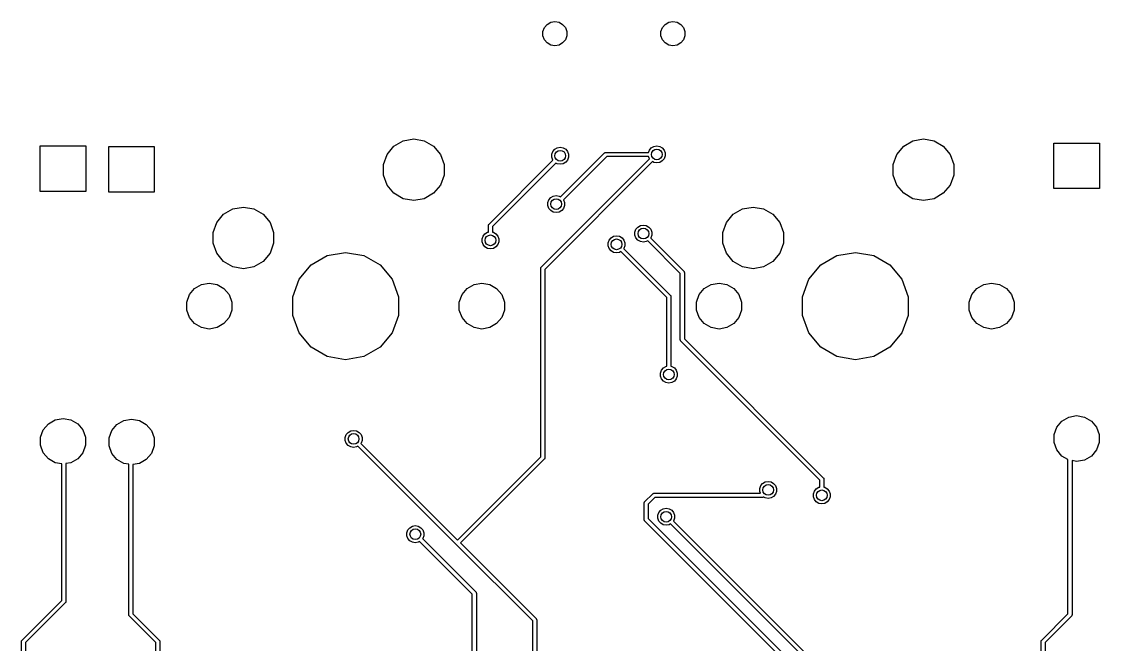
# Model space of a CAD drawing. Extents: x 16 to 275, y -108 to -11.
# Drawn here: x 123.92 to 164.1, y -34.61 to -11.4 of the extents above; entities that cross this region are included whole.
import ezdxf

# ---------------------------------------------------------------- set-up
doc = ezdxf.new("R2010")
doc.units = 0
doc.header["$MEASUREMENT"] = 0
doc.layers.add('BLACK', color=7, linetype='CONTINUOUS')

msp = doc.modelspace()

# ---------------------------------------------------------------- linework, layer by layer
at = {"layer": 'Black'}
for p, q in [((143.356, -11.7725), (143.41, -11.6253)), ((143.41, -11.6253), (143.51, -11.5052)), ((143.51, -11.5052), (143.646, -11.4268)), ((143.646, -11.4268), (143.8, -11.3996)), ((143.8, -11.3996), (143.955, -11.4268)), ((143.955, -11.4268), (144.09, -11.5052)), ((144.09, -11.5052), (144.191, -11.6253)), ((144.191, -11.6253), (144.245, -11.7725)), ((147.755, -11.7725), (147.809, -11.6253)), ((147.809, -11.6253), (147.91, -11.5052)), ((147.91, -11.5052), (148.045, -11.4268)), ((148.045, -11.4268), (148.2, -11.3996)), ((148.2, -11.3996), (148.354, -11.4268)), ((148.354, -11.4268), (148.49, -11.5052)), ((148.49, -11.5052), (148.59, -11.6253)), ((148.59, -11.6253), (148.644, -11.7725)), ((143.356, -11.9293), (143.356, -11.7725)), ((143.41, -12.0765), (143.356, -11.9293)), ((144.245, -11.9293), (144.191, -12.0765)), ((144.245, -11.7725), (144.245, -11.9293)), ((147.755, -11.9293), (147.755, -11.7725)), ((147.809, -12.0765), (147.755, -11.9293)), ((148.644, -11.9293), (148.59, -12.0765)), ((148.644, -11.7725), (148.644, -11.9293)), ((143.51, -12.1966), (143.41, -12.0765)), ((143.646, -12.275), (143.51, -12.1966)), ((143.8, -12.3022), (143.646, -12.275)), ((143.955, -12.275), (143.8, -12.3022)), ((144.09, -12.1966), (143.955, -12.275)), ((144.191, -12.0765), (144.09, -12.1966)), ((147.91, -12.1966), (147.809, -12.0765)), ((148.045, -12.275), (147.91, -12.1966)), ((148.2, -12.3022), (148.045, -12.275)), ((148.354, -12.275), (148.2, -12.3022)), ((148.49, -12.1966), (148.354, -12.275)), ((148.59, -12.0765), (148.49, -12.1966)), ((124.623, -17.7251), (124.623, -16.0259)), ((124.623, -16.0259), (126.322, -16.0259)), ((126.322, -16.0259), (126.322, -17.7251)), ((127.173, -17.7501), (127.173, -16.0509)), ((127.173, -16.0509), (128.872, -16.0509)), ((128.872, -16.0509), (128.872, -17.7501)), ((137.546, -16.3463), (137.802, -16.0411)), ((137.802, -16.0411), (138.148, -15.8418)), ((138.148, -15.8418), (138.54, -15.7726)), ((138.54, -15.7726), (138.932, -15.8418)), ((138.932, -15.8418), (139.278, -16.0411)), ((139.278, -16.0411), (139.534, -16.3463)), ((147.395, -16.1059), (147.491, -16.0505)), ((147.491, -16.0505), (147.6, -16.0313)), ((147.6, -16.0313), (147.709, -16.0505)), ((147.709, -16.0505), (147.805, -16.1059)), ((156.546, -16.3463), (156.802, -16.0411)), ((156.802, -16.0411), (157.148, -15.8418)), ((157.148, -15.8418), (157.54, -15.7726)), ((157.54, -15.7726), (157.932, -15.8418)), ((157.932, -15.8418), (158.278, -16.0411)), ((158.278, -16.0411), (158.534, -16.3463)), ((162.398, -17.6251), (162.398, -15.9259)), ((162.398, -15.9259), (164.097, -15.9259)), ((164.097, -15.9259), (164.097, -17.6251)), ((137.41, -16.7208), (137.546, -16.3463)), ((139.534, -16.3463), (139.67, -16.7208)), ((143.686, -16.3447), (143.724, -16.2406)), ((143.686, -16.4553), (143.686, -16.3447)), ((143.724, -16.5594), (143.686, -16.4553)), ((143.724, -16.2406), (143.795, -16.1559)), ((143.795, -16.1559), (143.891, -16.1005)), ((143.891, -16.1005), (144, -16.0813)), ((144, -16.0813), (144.109, -16.1005)), ((144.011, -17.9308), (145.646, -16.2961)), ((144.109, -16.1005), (144.205, -16.1559)), ((145.732, -16.4262), (144.122, -18.0358)), ((144.205, -16.1559), (144.276, -16.2406)), ((144.276, -16.2406), (144.314, -16.3447)), ((144.314, -16.4553), (144.276, -16.5594)), ((144.314, -16.3447), (144.314, -16.4553)), ((145.646, -16.2961), (145.649, -16.2942)), ((145.649, -16.2942), (145.651, -16.2916)), ((145.651, -16.2916), (145.66, -16.2866)), ((145.66, -16.2866), (145.668, -16.2809)), ((145.668, -16.2809), (145.671, -16.2801)), ((145.671, -16.2801), (145.674, -16.2784)), ((145.674, -16.2784), (145.684, -16.2767)), ((145.684, -16.2767), (145.693, -16.2741)), ((145.693, -16.2741), (145.697, -16.2744)), ((145.697, -16.2744), (145.7, -16.2738)), ((145.7, -16.2738), (147.294, -16.2738)), ((147.294, -16.4262), (145.732, -16.4262)), ((147.294, -16.2738), (147.324, -16.1906)), ((147.324, -16.5094), (147.294, -16.4262)), ((147.324, -16.1906), (147.395, -16.1059)), ((147.805, -16.1059), (147.876, -16.1906)), ((147.876, -16.1906), (147.914, -16.2947)), ((147.914, -16.4053), (147.876, -16.5094)), ((147.914, -16.2947), (147.914, -16.4053)), ((156.41, -16.7208), (156.546, -16.3463)), ((158.534, -16.3463), (158.67, -16.7208)), ((137.41, -17.1192), (137.41, -16.7208)), ((139.67, -16.7208), (139.67, -17.1192)), ((141.346, -18.9461), (143.728, -16.5642)), ((143.839, -16.6692), (141.476, -19.0316)), ((143.296, -20.5461), (147.328, -16.5142)), ((147.439, -16.6192), (143.426, -20.6316)), ((143.728, -16.5642), (143.724, -16.5594)), ((143.891, -16.6995), (143.839, -16.6692)), ((144, -16.7187), (143.891, -16.6995)), ((144.109, -16.6995), (144, -16.7187)), ((144.205, -16.6441), (144.109, -16.6995)), ((144.276, -16.5594), (144.205, -16.6441)), ((147.328, -16.5142), (147.324, -16.5094)), ((147.491, -16.6495), (147.439, -16.6192)), ((147.6, -16.6687), (147.491, -16.6495)), ((147.709, -16.6495), (147.6, -16.6687)), ((147.805, -16.5941), (147.709, -16.6495)), ((147.876, -16.5094), (147.805, -16.5941)), ((156.41, -17.1192), (156.41, -16.7208)), ((158.67, -16.7208), (158.67, -17.1192)), ((137.546, -17.4937), (137.41, -17.1192)), ((139.67, -17.1192), (139.534, -17.4937)), ((156.546, -17.4937), (156.41, -17.1192)), ((158.67, -17.1192), (158.534, -17.4937)), ((137.802, -17.7989), (137.546, -17.4937)), ((139.534, -17.4937), (139.278, -17.7989)), ((156.802, -17.7989), (156.546, -17.4937)), ((158.534, -17.4937), (158.278, -17.7989)), ((164.097, -17.6251), (162.398, -17.6251)), ((126.322, -17.7251), (124.623, -17.7251)), ((128.872, -17.7501), (127.173, -17.7501)), ((138.148, -17.9982), (137.802, -17.7989)), ((138.54, -18.0674), (138.148, -17.9982)), ((138.932, -17.9982), (138.54, -18.0674)), ((139.278, -17.7989), (138.932, -17.9982)), ((143.536, -18.1447), (143.574, -18.0406)), ((143.574, -18.0406), (143.645, -17.9559)), ((143.645, -17.9559), (143.741, -17.9005)), ((143.741, -17.9005), (143.85, -17.8813)), ((143.85, -17.8813), (143.959, -17.9005)), ((143.959, -17.9005), (144.011, -17.9308)), ((144.122, -18.0358), (144.126, -18.0406)), ((144.126, -18.0406), (144.164, -18.1447)), ((157.148, -17.9982), (156.802, -17.7989)), ((157.54, -18.0674), (157.148, -17.9982)), ((157.932, -17.9982), (157.54, -18.0674)), ((158.278, -17.7989), (157.932, -17.9982)), ((131.452, -18.5811), (131.798, -18.3818)), ((131.798, -18.3818), (132.19, -18.3126)), ((132.19, -18.3126), (132.582, -18.3818)), ((132.582, -18.3818), (132.928, -18.5811)), ((143.536, -18.2553), (143.536, -18.1447)), ((143.574, -18.3594), (143.536, -18.2553)), ((143.645, -18.4441), (143.574, -18.3594)), ((143.741, -18.4995), (143.645, -18.4441)), ((144.055, -18.4441), (143.959, -18.4995)), ((144.126, -18.3594), (144.055, -18.4441)), ((144.164, -18.2553), (144.126, -18.3594)), ((144.164, -18.1447), (144.164, -18.2553)), ((150.452, -18.5811), (150.798, -18.3818)), ((150.798, -18.3818), (151.19, -18.3126)), ((151.19, -18.3126), (151.582, -18.3818)), ((151.582, -18.3818), (151.928, -18.5811)), ((131.196, -18.8863), (131.452, -18.5811)), ((132.928, -18.5811), (133.184, -18.8863)), ((143.85, -18.5187), (143.741, -18.4995)), ((143.959, -18.4995), (143.85, -18.5187)), ((150.196, -18.8863), (150.452, -18.5811)), ((151.928, -18.5811), (152.184, -18.8863)), ((131.06, -19.2608), (131.196, -18.8863)), ((131.06, -19.6592), (131.06, -19.2608)), ((133.184, -18.8863), (133.32, -19.2608)), ((133.32, -19.2608), (133.32, -19.6592)), ((141.195, -19.3059), (141.291, -19.2505)), ((141.291, -19.2505), (141.324, -19.2447)), ((141.324, -18.9934), (141.327, -18.9837)), ((141.324, -18.9967), (141.324, -18.9934)), ((141.324, -19), (141.324, -18.9967)), ((141.324, -19.2447), (141.324, -19)), ((141.327, -18.9837), (141.328, -18.9739)), ((141.328, -18.9739), (141.33, -18.971)), ((141.33, -18.971), (141.331, -18.9678)), ((141.331, -18.9678), (141.337, -18.9596)), ((141.337, -18.9596), (141.342, -18.951)), ((141.342, -18.951), (141.344, -18.9489)), ((141.344, -18.9489), (141.346, -18.9461)), ((141.476, -19.0316), (141.476, -19.2447)), ((141.476, -19.2447), (141.509, -19.2505)), ((141.509, -19.2505), (141.605, -19.3059)), ((146.786, -19.2447), (146.824, -19.1406)), ((146.786, -19.3553), (146.786, -19.2447)), ((146.824, -19.1406), (146.895, -19.0559)), ((146.895, -19.0559), (146.991, -19.0005)), ((146.991, -19.0005), (147.1, -18.9813)), ((147.1, -18.9813), (147.209, -19.0005)), ((147.209, -19.0005), (147.305, -19.0559)), ((147.305, -19.0559), (147.376, -19.1406)), ((147.376, -19.1406), (147.414, -19.2447)), ((147.414, -19.2447), (147.414, -19.3553)), ((150.06, -19.2608), (150.196, -18.8863)), ((150.06, -19.6592), (150.06, -19.2608)), ((152.184, -18.8863), (152.32, -19.2608)), ((152.32, -19.2608), (152.32, -19.6592)), ((131.196, -20.0337), (131.06, -19.6592)), ((133.32, -19.6592), (133.184, -20.0337)), ((141.086, -19.4947), (141.124, -19.3906)), ((141.086, -19.6053), (141.086, -19.4947)), ((141.124, -19.7094), (141.086, -19.6053)), ((141.124, -19.3906), (141.195, -19.3059)), ((141.605, -19.3059), (141.676, -19.3906)), ((141.676, -19.3906), (141.714, -19.4947)), ((141.714, -19.6053), (141.676, -19.7094)), ((141.714, -19.4947), (141.714, -19.6053)), ((145.786, -19.6447), (145.824, -19.5406)), ((145.786, -19.7553), (145.786, -19.6447)), ((145.824, -19.5406), (145.895, -19.4559)), ((145.895, -19.4559), (145.991, -19.4005)), ((145.991, -19.4005), (146.1, -19.3813)), ((146.1, -19.3813), (146.209, -19.4005)), ((146.209, -19.4005), (146.305, -19.4559)), ((146.305, -19.4559), (146.376, -19.5406)), ((146.376, -19.5406), (146.414, -19.6447)), ((146.414, -19.6447), (146.414, -19.7553)), ((146.824, -19.4594), (146.786, -19.3553)), ((146.895, -19.5441), (146.824, -19.4594)), ((146.991, -19.5995), (146.895, -19.5441)), ((147.1, -19.6187), (146.991, -19.5995)), ((147.209, -19.5995), (147.1, -19.6187)), ((147.261, -19.5692), (147.209, -19.5995)), ((148.474, -20.7816), (147.261, -19.5692)), ((147.376, -19.4594), (147.372, -19.4642)), ((147.372, -19.4642), (148.604, -20.6961)), ((147.414, -19.3553), (147.376, -19.4594)), ((150.196, -20.0337), (150.06, -19.6592)), ((152.32, -19.6592), (152.184, -20.0337)), ((131.452, -20.3389), (131.196, -20.0337)), ((133.184, -20.0337), (132.928, -20.3389)), ((135.315, -20.1192), (136, -19.9985)), ((136, -19.9985), (136.685, -20.1192)), ((141.195, -19.7941), (141.124, -19.7094)), ((141.291, -19.8495), (141.195, -19.7941)), ((141.4, -19.8687), (141.291, -19.8495)), ((141.509, -19.8495), (141.4, -19.8687)), ((141.605, -19.7941), (141.509, -19.8495)), ((141.676, -19.7094), (141.605, -19.7941)), ((145.824, -19.8594), (145.786, -19.7553)), ((145.895, -19.9441), (145.824, -19.8594)), ((145.991, -19.9995), (145.895, -19.9441)), ((146.1, -20.0187), (145.991, -19.9995)), ((146.209, -19.9995), (146.1, -20.0187)), ((146.261, -19.9692), (146.209, -19.9995)), ((147.974, -21.6816), (146.261, -19.9692)), ((146.376, -19.8594), (146.372, -19.8642)), ((146.372, -19.8642), (148.104, -21.5961)), ((146.414, -19.7553), (146.376, -19.8594)), ((150.452, -20.3389), (150.196, -20.0337)), ((152.184, -20.0337), (151.928, -20.3389)), ((154.315, -20.1192), (155, -19.9985)), ((155, -19.9985), (155.685, -20.1192)), ((131.798, -20.5382), (131.452, -20.3389)), ((132.928, -20.3389), (132.582, -20.5382)), ((134.267, -20.9992), (134.713, -20.4667)), ((134.713, -20.4667), (135.315, -20.1192)), ((136.685, -20.1192), (137.287, -20.4667)), ((137.287, -20.4667), (137.733, -20.9992)), ((150.798, -20.5382), (150.452, -20.3389)), ((151.928, -20.3389), (151.582, -20.5382)), ((153.267, -20.9992), (153.713, -20.4667)), ((153.713, -20.4667), (154.315, -20.1192)), ((155.685, -20.1192), (156.287, -20.4667)), ((156.287, -20.4667), (156.733, -20.9992)), ((132.19, -20.6074), (131.798, -20.5382)), ((132.582, -20.5382), (132.19, -20.6074)), ((143.274, -20.5934), (143.277, -20.5837)), ((143.274, -20.5967), (143.274, -20.5934)), ((143.274, -20.6), (143.274, -20.5967)), ((143.274, -27.6184), (143.274, -20.6)), ((143.277, -20.5837), (143.278, -20.5739)), ((143.278, -20.5739), (143.28, -20.571)), ((143.28, -20.571), (143.281, -20.5678)), ((143.281, -20.5678), (143.287, -20.5596)), ((143.287, -20.5596), (143.292, -20.551)), ((143.292, -20.551), (143.294, -20.5489)), ((143.294, -20.5489), (143.296, -20.5461)), ((143.426, -20.6316), (143.426, -27.65)), ((148.474, -23.25), (148.474, -20.7816)), ((148.604, -20.6961), (148.606, -20.6989)), ((148.606, -20.6989), (148.608, -20.701)), ((148.608, -20.701), (148.613, -20.7096)), ((148.613, -20.7096), (148.619, -20.7178)), ((148.619, -20.7178), (148.62, -20.721)), ((148.62, -20.721), (148.622, -20.7239)), ((148.622, -20.7239), (148.623, -20.7337)), ((148.623, -20.7337), (148.626, -20.7434)), ((148.626, -20.7434), (148.626, -20.7467)), ((148.626, -20.7467), (148.626, -20.75)), ((148.626, -20.75), (148.626, -23.2184)), ((151.19, -20.6074), (150.798, -20.5382)), ((151.582, -20.5382), (151.19, -20.6074)), ((130.371, -21.3457), (130.628, -21.1974)), ((130.628, -21.1974), (130.92, -21.1458)), ((130.92, -21.1458), (131.212, -21.1974)), ((131.212, -21.1974), (131.469, -21.3457)), ((134.029, -21.6524), (134.267, -20.9992)), ((137.733, -20.9992), (137.971, -21.6524)), ((140.531, -21.3457), (140.788, -21.1974)), ((140.788, -21.1974), (141.08, -21.1458)), ((141.08, -21.1458), (141.372, -21.1974)), ((141.372, -21.1974), (141.629, -21.3457)), ((149.371, -21.3457), (149.628, -21.1974)), ((149.628, -21.1974), (149.92, -21.1458)), ((149.92, -21.1458), (150.212, -21.1974)), ((150.212, -21.1974), (150.469, -21.3457)), ((153.029, -21.6524), (153.267, -20.9992)), ((156.733, -20.9992), (156.971, -21.6524)), ((159.531, -21.3457), (159.788, -21.1974)), ((159.788, -21.1974), (160.08, -21.1458)), ((160.08, -21.1458), (160.372, -21.1974)), ((160.372, -21.1974), (160.629, -21.3457)), ((130.079, -21.8517), (130.18, -21.5729)), ((130.18, -21.5729), (130.371, -21.3457)), ((131.469, -21.3457), (131.66, -21.5729)), ((131.66, -21.5729), (131.761, -21.8517)), ((134.029, -22.3476), (134.029, -21.6524)), ((137.971, -21.6524), (137.971, -22.3476)), ((140.239, -21.8517), (140.34, -21.5729)), ((140.34, -21.5729), (140.531, -21.3457)), ((141.629, -21.3457), (141.82, -21.5729)), ((141.82, -21.5729), (141.921, -21.8517)), ((147.974, -24.2447), (147.974, -21.6816)), ((148.104, -21.5961), (148.106, -21.5989)), ((148.106, -21.5989), (148.108, -21.601)), ((148.108, -21.601), (148.113, -21.6096)), ((148.113, -21.6096), (148.119, -21.6178)), ((148.119, -21.6178), (148.12, -21.621)), ((148.12, -21.621), (148.122, -21.6239)), ((148.122, -21.6239), (148.123, -21.6337)), ((148.123, -21.6337), (148.126, -21.6434)), ((148.126, -21.6434), (148.126, -21.6467)), ((148.126, -21.6467), (148.126, -21.65)), ((148.126, -21.65), (148.126, -24.2447)), ((149.079, -21.8517), (149.18, -21.5729)), ((149.18, -21.5729), (149.371, -21.3457)), ((150.469, -21.3457), (150.66, -21.5729)), ((150.66, -21.5729), (150.761, -21.8517)), ((153.029, -22.3476), (153.029, -21.6524)), ((156.971, -21.6524), (156.971, -22.3476)), ((159.239, -21.8517), (159.34, -21.5729)), ((159.34, -21.5729), (159.531, -21.3457)), ((160.629, -21.3457), (160.82, -21.5729)), ((160.82, -21.5729), (160.921, -21.8517)), ((130.079, -22.1483), (130.079, -21.8517)), ((131.761, -21.8517), (131.761, -22.1483)), ((140.239, -22.1483), (140.239, -21.8517)), ((141.921, -21.8517), (141.921, -22.1483)), ((149.079, -22.1483), (149.079, -21.8517)), ((150.761, -21.8517), (150.761, -22.1483)), ((159.239, -22.1483), (159.239, -21.8517)), ((160.921, -21.8517), (160.921, -22.1483)), ((130.18, -22.4271), (130.079, -22.1483)), ((130.371, -22.6543), (130.18, -22.4271)), ((131.66, -22.4271), (131.469, -22.6543)), ((131.761, -22.1483), (131.66, -22.4271)), ((134.267, -23.0008), (134.029, -22.3476)), ((137.971, -22.3476), (137.733, -23.0008)), ((140.34, -22.4271), (140.239, -22.1483)), ((140.531, -22.6543), (140.34, -22.4271)), ((141.82, -22.4271), (141.629, -22.6543)), ((141.921, -22.1483), (141.82, -22.4271)), ((149.18, -22.4271), (149.079, -22.1483)), ((149.371, -22.6543), (149.18, -22.4271)), ((150.66, -22.4271), (150.469, -22.6543)), ((150.761, -22.1483), (150.66, -22.4271)), ((153.267, -23.0008), (153.029, -22.3476)), ((156.971, -22.3476), (156.733, -23.0008)), ((159.34, -22.4271), (159.239, -22.1483)), ((159.531, -22.6543), (159.34, -22.4271)), ((160.82, -22.4271), (160.629, -22.6543)), ((160.921, -22.1483), (160.82, -22.4271)), ((130.628, -22.8026), (130.371, -22.6543)), ((130.92, -22.8542), (130.628, -22.8026)), ((131.212, -22.8026), (130.92, -22.8542)), ((131.469, -22.6543), (131.212, -22.8026)), ((140.788, -22.8026), (140.531, -22.6543)), ((141.08, -22.8542), (140.788, -22.8026)), ((141.372, -22.8026), (141.08, -22.8542)), ((141.629, -22.6543), (141.372, -22.8026)), ((149.628, -22.8026), (149.371, -22.6543)), ((149.92, -22.8542), (149.628, -22.8026)), ((150.212, -22.8026), (149.92, -22.8542)), ((150.469, -22.6543), (150.212, -22.8026)), ((159.788, -22.8026), (159.531, -22.6543)), ((160.08, -22.8542), (159.788, -22.8026)), ((160.372, -22.8026), (160.08, -22.8542)), ((160.629, -22.6543), (160.372, -22.8026)), ((134.713, -23.5332), (134.267, -23.0008)), ((137.733, -23.0008), (137.287, -23.5332)), ((148.474, -23.2533), (148.474, -23.25)), ((148.474, -23.2566), (148.474, -23.2533)), ((148.477, -23.2663), (148.474, -23.2566)), ((148.478, -23.2761), (148.477, -23.2663)), ((148.48, -23.279), (148.478, -23.2761)), ((148.481, -23.2822), (148.48, -23.279)), ((148.487, -23.2904), (148.481, -23.2822)), ((148.492, -23.299), (148.487, -23.2904)), ((148.494, -23.3011), (148.492, -23.299)), ((148.626, -23.2184), (153.804, -28.3961)), ((153.713, -23.5332), (153.267, -23.0008)), ((156.733, -23.0008), (156.287, -23.5332)), ((135.315, -23.8808), (134.713, -23.5332)), ((137.287, -23.5332), (136.685, -23.8808)), ((148.496, -23.3039), (148.494, -23.3011)), ((153.674, -28.4816), (148.496, -23.3039)), ((154.315, -23.8808), (153.713, -23.5332)), ((156.287, -23.5332), (155.685, -23.8808)), ((136, -24.0015), (135.315, -23.8808)), ((136.685, -23.8808), (136, -24.0015)), ((155, -24.0015), (154.315, -23.8808)), ((155.685, -23.8808), (155, -24.0015)), ((147.736, -24.4947), (147.774, -24.3906)), ((147.736, -24.6053), (147.736, -24.4947)), ((147.774, -24.3906), (147.845, -24.3059)), ((147.845, -24.3059), (147.941, -24.2505)), ((147.941, -24.2505), (147.974, -24.2447)), ((148.126, -24.2447), (148.159, -24.2505)), ((148.159, -24.2505), (148.255, -24.3059)), ((148.255, -24.3059), (148.326, -24.3906)), ((148.326, -24.3906), (148.364, -24.4947)), ((148.364, -24.4947), (148.364, -24.6053)), ((147.774, -24.7094), (147.736, -24.6053)), ((147.845, -24.7941), (147.774, -24.7094)), ((147.941, -24.8495), (147.845, -24.7941)), ((148.05, -24.8687), (147.941, -24.8495)), ((148.159, -24.8495), (148.05, -24.8687)), ((148.255, -24.7941), (148.159, -24.8495)), ((148.326, -24.7094), (148.255, -24.7941)), ((148.364, -24.6053), (148.326, -24.7094)), ((162.956, -26.1341), (163.247, -26.0826)), ((163.247, -26.0826), (163.539, -26.1341)), ((124.734, -26.6091), (124.924, -26.3822)), ((124.924, -26.3822), (125.181, -26.2341)), ((125.181, -26.2341), (125.472, -26.1826)), ((125.472, -26.1826), (125.764, -26.2341)), ((125.764, -26.2341), (126.021, -26.3822)), ((126.021, -26.3822), (126.211, -26.6091)), ((127.284, -26.6341), (127.474, -26.4072)), ((127.474, -26.4072), (127.731, -26.2591)), ((127.731, -26.2591), (128.022, -26.2076)), ((128.022, -26.2076), (128.314, -26.2591)), ((128.314, -26.2591), (128.571, -26.4072)), ((128.571, -26.4072), (128.761, -26.6341)), ((162.408, -26.7874), (162.509, -26.5091)), ((162.509, -26.5091), (162.699, -26.2822)), ((162.699, -26.2822), (162.956, -26.1341)), ((163.539, -26.1341), (163.796, -26.2822)), ((163.796, -26.2822), (163.986, -26.5091)), ((163.986, -26.5091), (164.087, -26.7874)), ((124.633, -26.8874), (124.734, -26.6091)), ((124.633, -27.1836), (124.633, -26.8874)), ((126.211, -26.6091), (126.312, -26.8874)), ((126.312, -26.8874), (126.312, -27.1836)), ((127.183, -26.9124), (127.284, -26.6341)), ((127.183, -27.2086), (127.183, -26.9124)), ((128.761, -26.6341), (128.862, -26.9124)), ((128.862, -26.9124), (128.862, -27.2086)), ((135.986, -26.8947), (136.024, -26.7906)), ((135.986, -27.0053), (135.986, -26.8947)), ((136.024, -26.7906), (136.095, -26.7059)), ((136.095, -26.7059), (136.191, -26.6505)), ((136.191, -26.6505), (136.3, -26.6313)), ((136.3, -26.6313), (136.409, -26.6505)), ((136.409, -26.6505), (136.505, -26.7059)), ((136.505, -26.7059), (136.576, -26.7906)), ((136.576, -26.7906), (136.614, -26.8947)), ((136.614, -26.8947), (136.614, -27.0053)), ((162.408, -27.0836), (162.408, -26.7874)), ((164.087, -26.7874), (164.087, -27.0836)), ((124.734, -27.462), (124.633, -27.1836)), ((126.312, -27.1836), (126.211, -27.462)), ((127.284, -27.487), (127.183, -27.2086)), ((128.862, -27.2086), (128.761, -27.487)), ((136.024, -27.1094), (135.986, -27.0053)), ((136.095, -27.1941), (136.024, -27.1094)), ((136.191, -27.2495), (136.095, -27.1941)), ((136.3, -27.2687), (136.191, -27.2495)), ((136.409, -27.2495), (136.3, -27.2687)), ((136.461, -27.2192), (136.409, -27.2495)), ((140.121, -30.8789), (136.461, -27.2192)), ((136.576, -27.1094), (136.572, -27.1142)), ((136.572, -27.1142), (140.175, -30.7172)), ((136.614, -27.0053), (136.576, -27.1094)), ((162.509, -27.362), (162.408, -27.0836)), ((164.087, -27.0836), (163.986, -27.362)), ((124.924, -27.6889), (124.734, -27.462)), ((125.181, -27.837), (124.924, -27.6889)), ((126.021, -27.6889), (125.764, -27.837)), ((126.211, -27.462), (126.021, -27.6889)), ((127.474, -27.7139), (127.284, -27.487)), ((127.731, -27.862), (127.474, -27.7139)), ((128.571, -27.7139), (128.314, -27.862)), ((128.761, -27.487), (128.571, -27.7139)), ((140.175, -30.7172), (143.274, -27.6184)), ((143.404, -27.7039), (140.283, -30.825)), ((143.406, -27.7011), (143.404, -27.7039)), ((143.408, -27.699), (143.406, -27.7011)), ((143.413, -27.6904), (143.408, -27.699)), ((143.419, -27.6822), (143.413, -27.6904)), ((143.42, -27.679), (143.419, -27.6822)), ((143.422, -27.6761), (143.42, -27.679)), ((143.423, -27.6663), (143.422, -27.6761)), ((143.426, -27.6566), (143.423, -27.6663)), ((143.426, -27.65), (143.426, -27.6533)), ((143.426, -27.6533), (143.426, -27.6566)), ((162.699, -27.5889), (162.509, -27.362)), ((162.924, -27.7185), (162.699, -27.5889)), ((162.924, -33.4684), (162.924, -27.7185)), ((163.796, -27.5889), (163.539, -27.737)), ((163.986, -27.362), (163.796, -27.5889)), ((125.424, -27.8798), (125.181, -27.837)), ((125.424, -32.9684), (125.424, -27.8798)), ((125.764, -27.837), (125.576, -27.8701)), ((125.576, -27.8701), (125.576, -33)), ((127.924, -27.896), (127.731, -27.862)), ((127.924, -33.5), (127.924, -27.896)), ((128.314, -27.862), (128.076, -27.9039)), ((128.076, -27.9039), (128.076, -33.4684)), ((163.247, -27.7884), (163.076, -27.7582)), ((163.076, -27.7582), (163.076, -33.5)), ((163.539, -27.737), (163.247, -27.7884)), ((153.674, -28.7447), (153.674, -28.4816)), ((153.804, -28.3961), (153.806, -28.3989)), ((153.806, -28.3989), (153.808, -28.401)), ((153.808, -28.401), (153.813, -28.4096)), ((153.813, -28.4096), (153.819, -28.4178)), ((153.819, -28.4178), (153.82, -28.421)), ((153.82, -28.421), (153.822, -28.4239)), ((153.822, -28.4239), (153.823, -28.4337)), ((153.823, -28.4337), (153.826, -28.4434)), ((153.826, -28.4434), (153.826, -28.4467)), ((153.826, -28.4467), (153.826, -28.45)), ((153.826, -28.45), (153.826, -28.7447)), ((151.436, -28.7947), (151.474, -28.6906)), ((151.436, -28.9053), (151.436, -28.7947)), ((151.461, -28.9738), (151.436, -28.9053)), ((151.474, -28.6906), (151.545, -28.6059)), ((151.545, -28.6059), (151.641, -28.5505)), ((151.641, -28.5505), (151.75, -28.5313)), ((151.75, -28.5313), (151.859, -28.5505)), ((151.859, -28.5505), (151.955, -28.6059)), ((151.955, -28.6059), (152.026, -28.6906)), ((152.026, -28.6906), (152.064, -28.7947)), ((152.064, -28.9053), (152.026, -29.0094)), ((152.064, -28.7947), (152.064, -28.9053)), ((153.436, -28.9947), (153.474, -28.8906)), ((153.474, -28.8906), (153.545, -28.8059)), ((153.545, -28.8059), (153.641, -28.7505)), ((153.641, -28.7505), (153.674, -28.7447)), ((153.826, -28.7447), (153.859, -28.7505)), ((153.859, -28.7505), (153.955, -28.8059)), ((153.955, -28.8059), (154.026, -28.8906)), ((154.026, -28.8906), (154.064, -28.9947)), ((147.127, -29.3337), (147.128, -29.3239)), ((147.128, -29.3239), (147.13, -29.321)), ((147.13, -29.321), (147.131, -29.3178)), ((147.131, -29.3178), (147.137, -29.3096)), ((147.137, -29.3096), (147.142, -29.301)), ((147.142, -29.301), (147.144, -29.2989)), ((147.144, -29.2989), (147.146, -29.2961)), ((147.146, -29.2961), (147.446, -28.9961)), ((147.532, -29.1262), (147.276, -29.3816)), ((147.446, -28.9961), (147.449, -28.9942)), ((147.449, -28.9942), (147.451, -28.9916)), ((147.451, -28.9916), (147.46, -28.9866)), ((147.46, -28.9866), (147.468, -28.9809)), ((147.468, -28.9809), (147.471, -28.9801)), ((147.471, -28.9801), (147.474, -28.9784)), ((147.474, -28.9784), (147.484, -28.9767)), ((147.484, -28.9767), (147.493, -28.9741)), ((147.493, -28.9741), (147.497, -28.9744)), ((147.497, -28.9744), (147.5, -28.9738)), ((147.5, -28.9738), (151.461, -28.9738)), ((151.55, -29.1262), (147.532, -29.1262)), ((151.553, -29.1256), (151.55, -29.1262)), ((151.557, -29.1259), (151.553, -29.1256)), ((151.566, -29.1233), (151.557, -29.1259)), ((151.576, -29.1216), (151.566, -29.1233)), ((151.579, -29.1199), (151.576, -29.1216)), ((151.582, -29.1191), (151.579, -29.1199)), ((151.585, -29.1171), (151.582, -29.1191)), ((151.641, -29.1495), (151.585, -29.1171)), ((151.75, -29.1687), (151.641, -29.1495)), ((151.859, -29.1495), (151.75, -29.1687)), ((151.955, -29.0941), (151.859, -29.1495)), ((152.026, -29.0094), (151.955, -29.0941)), ((153.436, -29.1053), (153.436, -28.9947)), ((153.474, -29.2094), (153.436, -29.1053)), ((153.545, -29.2941), (153.474, -29.2094)), ((153.641, -29.3495), (153.545, -29.2941)), ((153.955, -29.2941), (153.859, -29.3495)), ((154.026, -29.2094), (153.955, -29.2941)), ((154.064, -29.1053), (154.026, -29.2094)), ((154.064, -28.9947), (154.064, -29.1053)), ((147.124, -29.3434), (147.127, -29.3337)), ((147.124, -29.3467), (147.124, -29.3434)), ((147.124, -29.35), (147.124, -29.3467)), ((147.124, -29.95), (147.124, -29.35)), ((147.276, -29.3816), (147.276, -29.9184)), ((147.636, -29.7947), (147.674, -29.6906)), ((147.674, -29.6906), (147.745, -29.6059)), ((147.745, -29.6059), (147.841, -29.5505)), ((147.841, -29.5505), (147.95, -29.5313)), ((147.95, -29.5313), (148.059, -29.5505)), ((148.059, -29.5505), (148.155, -29.6059)), ((148.155, -29.6059), (148.226, -29.6906)), ((148.226, -29.6906), (148.264, -29.7947)), ((153.75, -29.3687), (153.641, -29.3495)), ((153.859, -29.3495), (153.75, -29.3687)), ((147.124, -29.9533), (147.124, -29.95)), ((147.124, -29.9566), (147.124, -29.9533)), ((147.127, -29.9663), (147.124, -29.9566)), ((147.128, -29.9761), (147.127, -29.9663)), ((147.13, -29.979), (147.128, -29.9761)), ((147.131, -29.9822), (147.13, -29.979)), ((147.137, -29.9904), (147.131, -29.9822)), ((147.142, -29.999), (147.137, -29.9904)), ((147.144, -30.0011), (147.142, -29.999)), ((147.146, -30.0039), (147.144, -30.0011)), ((152.724, -35.5816), (147.146, -30.0039)), ((147.276, -29.9184), (152.854, -35.4961)), ((147.636, -29.9053), (147.636, -29.7947)), ((147.674, -30.0094), (147.636, -29.9053)), ((147.745, -30.0941), (147.674, -30.0094)), ((147.841, -30.1495), (147.745, -30.0941)), ((148.111, -30.1192), (148.059, -30.1495)), ((153.224, -35.2316), (148.111, -30.1192)), ((148.226, -30.0094), (148.222, -30.0142)), ((148.222, -30.0142), (153.354, -35.1461)), ((148.264, -29.9053), (148.226, -30.0094)), ((148.264, -29.7947), (148.264, -29.9053)), ((138.286, -30.4447), (138.324, -30.3406)), ((138.286, -30.5553), (138.286, -30.4447)), ((138.324, -30.3406), (138.395, -30.2559)), ((138.395, -30.2559), (138.491, -30.2005)), ((138.491, -30.2005), (138.6, -30.1813)), ((138.6, -30.1813), (138.709, -30.2005)), ((138.709, -30.2005), (138.805, -30.2559)), ((138.805, -30.2559), (138.876, -30.3406)), ((138.876, -30.3406), (138.914, -30.4447)), ((138.914, -30.4447), (138.914, -30.5553)), ((147.95, -30.1687), (147.841, -30.1495)), ((148.059, -30.1495), (147.95, -30.1687)), ((138.324, -30.6594), (138.286, -30.5553)), ((138.395, -30.7441), (138.324, -30.6594)), ((138.491, -30.7995), (138.395, -30.7441)), ((138.6, -30.8187), (138.491, -30.7995)), ((138.709, -30.7995), (138.6, -30.8187)), ((138.761, -30.7692), (138.709, -30.7995)), ((140.724, -32.7316), (138.761, -30.7692)), ((138.876, -30.6594), (138.872, -30.6642)), ((138.872, -30.6642), (140.854, -32.6461)), ((138.914, -30.5553), (138.876, -30.6594)), ((142.974, -33.7316), (140.121, -30.8789)), ((140.121, -30.8789), (140.121, -30.8789)), ((140.283, -30.825), (143.104, -33.6461)), ((140.724, -37.3684), (140.724, -32.7316)), ((140.854, -32.6461), (140.856, -32.6489)), ((140.856, -32.6489), (140.858, -32.651)), ((140.858, -32.651), (140.863, -32.6596)), ((140.863, -32.6596), (140.869, -32.6678)), ((140.869, -32.6678), (140.87, -32.671)), ((140.87, -32.671), (140.872, -32.6739)), ((140.872, -32.6739), (140.873, -32.6837)), ((140.873, -32.6837), (140.876, -32.6934)), ((140.876, -32.6934), (140.876, -32.6967)), ((140.876, -32.6967), (140.876, -32.7)), ((140.876, -32.7), (140.876, -37.4)), ((123.946, -34.4461), (125.424, -32.9684)), ((125.554, -33.0539), (124.076, -34.5316)), ((125.556, -33.0511), (125.554, -33.0539)), ((125.558, -33.049), (125.556, -33.0511)), ((125.563, -33.0404), (125.558, -33.049)), ((125.569, -33.0322), (125.563, -33.0404)), ((125.57, -33.029), (125.569, -33.0322)), ((125.572, -33.0261), (125.57, -33.029)), ((125.573, -33.0163), (125.572, -33.0261)), ((125.576, -33.0066), (125.573, -33.0163)), ((125.576, -33), (125.576, -33.0033)), ((125.576, -33.0033), (125.576, -33.0066)), ((127.924, -33.5033), (127.924, -33.5)), ((127.924, -33.5066), (127.924, -33.5033)), ((127.927, -33.5163), (127.924, -33.5066)), ((127.928, -33.5261), (127.927, -33.5163)), ((127.93, -33.529), (127.928, -33.5261)), ((127.931, -33.5322), (127.93, -33.529)), ((127.937, -33.5404), (127.931, -33.5322)), ((127.942, -33.549), (127.937, -33.5404)), ((127.944, -33.5511), (127.942, -33.549)), ((127.946, -33.5539), (127.944, -33.5511)), ((128.924, -34.5316), (127.946, -33.5539)), ((128.076, -33.4684), (129.054, -34.4461)), ((142.974, -45.7947), (142.974, -33.7316)), ((143.104, -33.6461), (143.106, -33.6489)), ((143.106, -33.6489), (143.108, -33.651)), ((143.108, -33.651), (143.113, -33.6596)), ((143.113, -33.6596), (143.119, -33.6678)), ((143.119, -33.6678), (143.12, -33.671)), ((143.12, -33.671), (143.122, -33.6739)), ((143.122, -33.6739), (143.123, -33.6837)), ((143.123, -33.6837), (143.126, -33.6934)), ((143.126, -33.6934), (143.126, -33.6967)), ((143.126, -33.6967), (143.126, -33.7)), ((143.126, -33.7), (143.126, -45.7947)), ((161.946, -34.4461), (162.924, -33.4684)), ((163.054, -33.5539), (162.076, -34.5316)), ((163.056, -33.5511), (163.054, -33.5539)), ((163.058, -33.549), (163.056, -33.5511)), ((163.063, -33.5404), (163.058, -33.549)), ((163.069, -33.5322), (163.063, -33.5404)), ((163.07, -33.529), (163.069, -33.5322)), ((163.072, -33.5261), (163.07, -33.529)), ((163.073, -33.5163), (163.072, -33.5261)), ((163.076, -33.5066), (163.073, -33.5163)), ((163.076, -33.5), (163.076, -33.5033)), ((163.076, -33.5033), (163.076, -33.5066)), ((123.924, -34.4934), (123.927, -34.4837)), ((123.924, -34.4967), (123.924, -34.4934)), ((123.924, -34.5), (123.924, -34.4967)), ((123.924, -45), (123.924, -34.5)), ((123.927, -34.4837), (123.928, -34.4739)), ((123.928, -34.4739), (123.93, -34.471)), ((123.93, -34.471), (123.931, -34.4678)), ((123.931, -34.4678), (123.937, -34.4596)), ((123.937, -34.4596), (123.942, -34.451)), ((123.942, -34.451), (123.944, -34.4489)), ((123.944, -34.4489), (123.946, -34.4461)), ((124.076, -34.5316), (124.076, -44.9684)), ((128.924, -44.9684), (128.924, -34.5316)), ((129.054, -34.4461), (129.056, -34.4489)), ((129.056, -34.4489), (129.058, -34.451)), ((129.058, -34.451), (129.063, -34.4596)), ((129.063, -34.4596), (129.069, -34.4678)), ((129.069, -34.4678), (129.07, -34.471)), ((129.07, -34.471), (129.072, -34.4739)), ((129.072, -34.4739), (129.073, -34.4837)), ((129.073, -34.4837), (129.076, -34.4934)), ((129.076, -34.4934), (129.076, -34.4967)), ((129.076, -34.4967), (129.076, -34.5)), ((129.076, -34.5), (129.076, -45)), ((161.924, -34.4934), (161.927, -34.4837)), ((161.924, -34.4967), (161.924, -34.4934)), ((161.924, -34.5), (161.924, -34.4967)), ((161.924, -45), (161.924, -34.5)), ((161.927, -34.4837), (161.928, -34.4739)), ((161.928, -34.4739), (161.93, -34.471)), ((161.93, -34.471), (161.931, -34.4678)), ((161.931, -34.4678), (161.937, -34.4596)), ((161.937, -34.4596), (161.942, -34.451)), ((161.942, -34.451), (161.944, -34.4489)), ((161.944, -34.4489), (161.946, -34.4461)), ((162.076, -34.5316), (162.076, -44.9684))]:
    msp.add_line(p, q, dxfattribs=at)
for centre in [(144, -16.4), (147.6, -16.35), (143.85, -18.2), (147.1, -19.3), (141.4, -19.55), (146.1, -19.7), (148.05, -24.55), (136.3, -26.95), (151.75, -28.85), (153.75, -29.05), (147.95, -29.85), (138.6, -30.5)]:
    msp.add_circle(centre, 0.2, dxfattribs=at)

doc.saveas('drawing.dxf')
